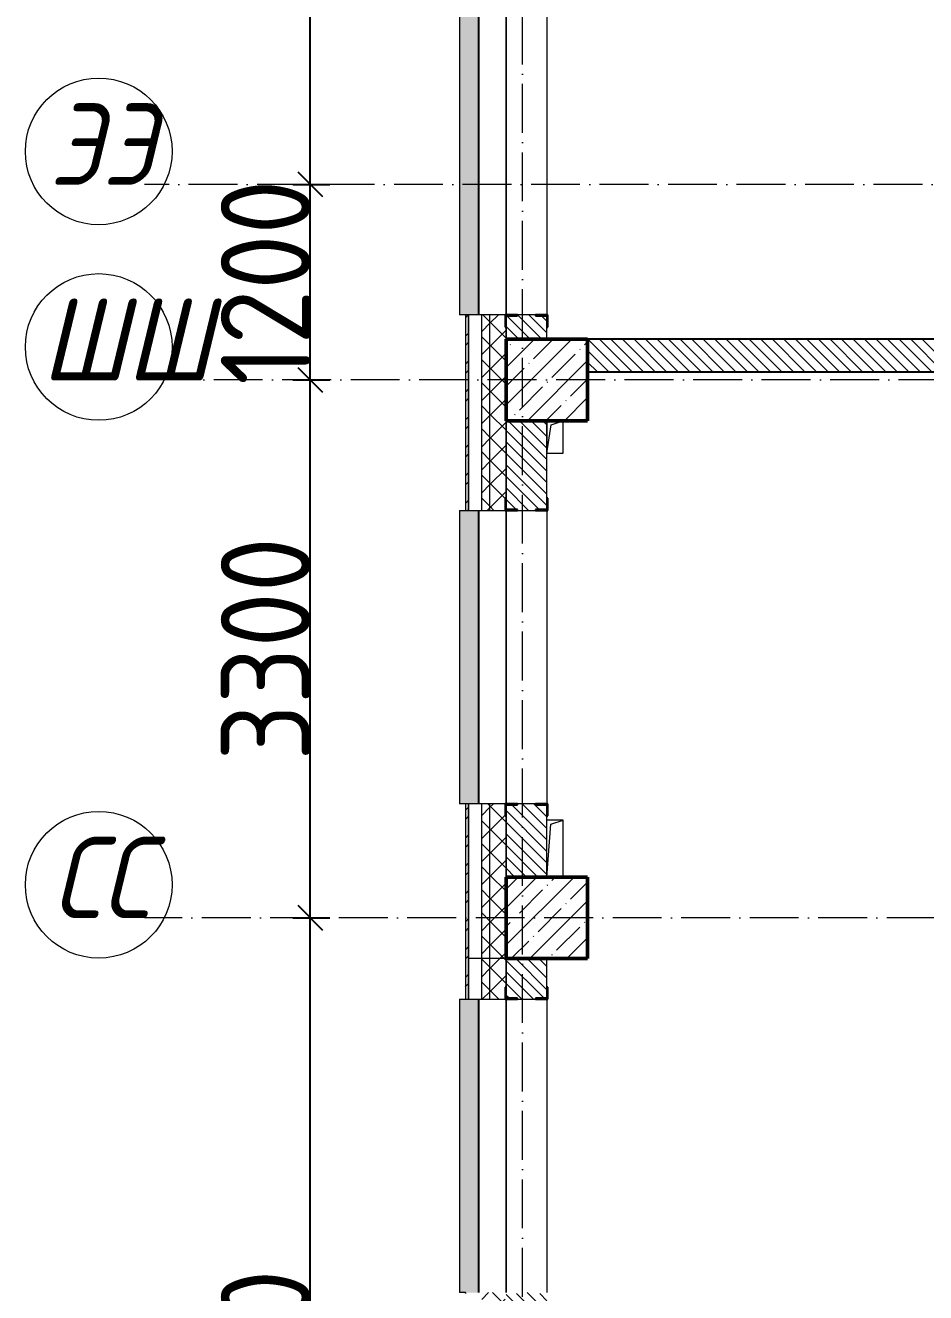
# Model space of a CAD drawing. Header units: millimetres. Extents: x -136833 to 49383, y -8033 to 344618.
# Drawn here: x -136833 to -131311, y 316778 to 324553 of the extents above; entities that cross this region are included whole.
import ezdxf

# ---------------------------------------------------------------- set-up
doc = ezdxf.new("R2010")
doc.units = ezdxf.units.MM
doc.linetypes.add('50_200_ШТРИХ_1Т_ш5_п1_п1_', pattern=[700, 500, -100, 0, -100])
for name, color, linetype, lineweight in [('A-____-____-DIMS', 7, 'Continuous', 9), ('A-GENM-____-MCUT', 7, 'Continuous', 25), ('A-GENM-____-OTLN', 7, 'Continuous', 9), ('A-GENM-____-OTLN-1', 7, 'Continuous', 25), ('A-GLAZ-____-OTLN', 7, 'Continuous', 9), ('A-WALL-____-MCUT', 7, 'Continuous', 13), ('A-WALL-____-MCUT-1', 7, 'Continuous', 9), ('A-WALL-____-OTLN', 7, 'Continuous', 9), ('A-WALL-____-PATT-1', 7, 'Continuous', 9), ('A-WALL-FNSH-MCUT-1', 7, 'Continuous', 9), ('S-COLS-____-MCUT', 7, 'Continuous', 50), ('S-COLS-____-OTLN', 7, 'Continuous', 9), ('S-GRID-____-IDEN', 7, 'Continuous', 9), ('S-GRID-____-OTLN-1', 7, '50_200_ШТРИХ_1Т_ш5_п1_п1_', 9)]:
    doc.layers.add(name, color=color, linetype=linetype, lineweight=lineweight)
doc.layers.add('A-GLAZ-____-OTLN-1', color=7, linetype='Continuous', lineweight=9, true_color=0xc0c0c0)
doc.styles.add('ISOCPEUR_I_9', font='isocpeui.ttf', dxfattribs={"width": 0.9, "height": 250})
doc.styles.add('СПДС', font='isocpeur.ttf', dxfattribs={"width": 0.9})
doc.dimstyles.new('ISO-2_5_0_9К_БОЛЬШОЙ_ОСИ', dxfattribs={"dimscale": 304.8, "dimtxt": 248.995294, "dimasz": 0.492126, "dimexe": 0.393701, "dimexo": 0, "dimgap": 0, "dimtad": 1, "dimdec": 0, "dimzin": 0, "dimdsep": 46, "dimtxsty": 'ISOCPEUR_I_9', "dimblk1": 'OBLIQUE', "dimblk2": 'OBLIQUE', "dimsah": 1, "dimcen": 0.09, "dimdle": 0.393701, "dimazin": 0, "dimtfac": 1, "dimtdec": 4, "dimtix": 1, "dimtmove": 0, "dimatfit": 3, "dimfxl": 1, "dimtvp": 1, "dimtolj": 1, "dimtzin": 0, "dimarcsym": 2})
pattern_1 = [(135, (-131434.413, 245796.486), (-35.35534, -35.35534), [])]
pattern_2 = [(45, (-131434.41, 245796.49), (-70.71068, 70.71068), []), (135, (-131434.41, 245796.49), (-70.71068, -70.71068), [])]
pattern_3 = [(45, (-131434.41, 245796.49), (-85.53659, 85.53659), []), (45, (-131377.39, 245796.49), (-85.53659, 85.53659), [])]

# ---------------------------------------------------------------- blocks, each defined once
blk = doc.blocks.new('BSC_Колонна _Прямоугольная - 500х500-V25-АР1_План отверстий 2 этажа в осях 1-64_Ю-ЯЯ')
at = {"layer": 'S-COLS-____-OTLN'}
h = blk.add_hatch(dxfattribs=at)
h.set_pattern_fill('FP_34', color=256, style=0, pattern_type=2)
h.set_pattern_definition([(45, (2200, -76581.04), (-114.04925, 114.04925), []), (45, (2314.05, -76581.04), (-114.04925, 114.04925), [201.613, -40.323, 3.353, -36.97])])
h.paths.add_polyline_path([(-250, -250), (250, -250), (250, 250), (-250, 250), (-250, 16.5)], flags=0)
at = {"layer": 'S-COLS-____-MCUT'}
for p, q in [((250, 250), (-250, 250)), ((-250, 250), (-250, -250)), ((250, -250), (250, 250)), ((-250, -250), (250, -250))]:
    blk.add_line(p, q, dxfattribs=at)
blk = doc.blocks.new('BSC_Колонна _Прямоугольная - 500х500-V31-АР1_План отверстий 2 этажа в осях 1-64_Ю-ЯЯ')
at = {"layer": 'S-COLS-____-OTLN'}
h = blk.add_hatch(dxfattribs=at)
h.set_pattern_fill('FP_40', color=256, style=0, pattern_type=2)
h.set_pattern_definition([(45, (2200, -73281.04), (-114.04925, 114.04925), []), (45, (2314.05, -73281.04), (-114.04925, 114.04925), [201.613, -40.323, 3.353, -36.97])])
h.paths.add_polyline_path([(-250, -250), (250, -250), (250, 250), (-250, 250), (-250, 87.7)], flags=0)
at = {"layer": 'S-COLS-____-MCUT'}
for p, q in [((250, 250), (-250, 250)), ((-250, 250), (-250, -250)), ((250, -250), (250, 250)), ((-250, -250), (250, -250))]:
    blk.add_line(p, q, dxfattribs=at)
blk = doc.blocks.new('Фахверк_СКБ_Уголок - 250_2700-27497298-АР1_План отверстий 2 этажа в осях 1-64_Ю-ЯЯ')
at = {"layer": 'A-GENM-____-MCUT'}
for p, q in [((200, 181), (125, 181)), ((125, 181), (125, 106)), ((131, 106), (131, 175)), ((131, 175), (200, 175)), ((200, 175), (200, 181)), ((125, 106), (131, 106)), ((131, -6), (125, -6)), ((125, -6), (125, -81)), ((131, -75), (131, -6)), ((200, -75), (131, -75)), ((200, -81), (200, -75)), ((125, -81), (200, -81))]:
    blk.add_line(p, q, dxfattribs=at)
blk = doc.blocks.new('Фахверк_СКБ_Уголок - 250_2700_1-27501432-АР1_План отверстий 2 этажа в осях 1-64_Ю-ЯЯ')
at = {"layer": 'A-GENM-____-MCUT'}
for p, q in [((200, 181), (125, 181)), ((125, 181), (125, 106)), ((131, 106), (131, 175)), ((131, 175), (200, 175)), ((200, 175), (200, 181)), ((125, 106), (131, 106)), ((131, -6), (125, -6)), ((125, -6), (125, -81)), ((131, -75), (131, -6)), ((200, -75), (131, -75)), ((200, -81), (200, -75)), ((125, -81), (200, -81))]:
    blk.add_line(p, q, dxfattribs=at)
blk = doc.blocks.new('AR_Отверстие прямоугольное _в плите_ - AR_Отверстие прямоугольное _в плите_-V166-АР1_План отверстий 2 этажа в осях 1-64_Ю-ЯЯ')
at = {"layer": 'A-GENM-____-OTLN'}
for p, q in [((-50, 100), (-50, -100)), ((-25, 75), (50, 100)), ((50, -100), (50, 100)), ((-50, -100), (-25, 75)), ((-50, -100), (50, -100))]:
    blk.add_line(p, q, dxfattribs=at)
blk = doc.blocks.new('AR_Отверстие прямоугольное _в плите_ - AR_Отверстие прямоугольное _в плите_-30511527-АР1_План отверстий 2 этажа в осях 1-64_Ю-ЯЯ')
at = {"layer": 'A-GENM-____-OTLN'}
for p, q in [((50, 175), (-50, 175)), ((-25, 150), (50, 175)), ((50, -175), (50, 175)), ((-50, -175), (-25, 150))]:
    blk.add_line(p, q, dxfattribs=at)
blk = doc.blocks.new('Отлив_СКБ - Отлив витража_120_НВФ-31886035-АР1_План отверстий 2 этажа в осях 1-64_Ю-ЯЯ')
at = {"layer": 'A-GLAZ-____-OTLN-1'}
for points in [[(0, 83), (0, 2), (4800, 2), (4800, 120), (0, 120)], [(0, 0), (4800, 0), (4800, 2), (0, 2)]]:
    blk.add_hatch(color=256, dxfattribs=at).paths.add_polyline_path(points, flags=0)
at = {"layer": 'A-GLAZ-____-OTLN'}
for p, q in [((0, 83), (0, 120)), ((4800, 120), (0, 120)), ((4800, 120), (4800, 83)), ((0, 2), (4800, 2)), ((4800, 0), (0, 0))]:
    blk.add_line(p, q, dxfattribs=at)
blk = doc.blocks.new('Отлив_СКБ - Отлив витража_120_НВФ-31885689-АР1_План отверстий 2 этажа в осях 1-64_Ю-ЯЯ')
at = {"layer": 'A-GLAZ-____-OTLN-1'}
for points in [[(1800, 2), (1800, 120), (0, 120), (0, 2), (737.3, 2)], [(1800, 0), (1800, 2), (0, 2), (0, 0), (737.3, 0)]]:
    blk.add_hatch(color=256, dxfattribs=at).paths.add_polyline_path(points, flags=0)
at = {"layer": 'A-GLAZ-____-OTLN'}
for p, q in [((0, 83), (0, 120)), ((1800, 120), (0, 120)), ((1800, 120), (1800, 83)), ((0, 2), (1800, 2)), ((1800, 0), (0, 0))]:
    blk.add_line(p, q, dxfattribs=at)
blk = doc.blocks.new('Ось сетки - Круг_Ø6_00__ISO-2_5_0_9K_-25732049-АР1_План отверстий 3 этажа в осях 1-64_Ю-ЯЯ')
at = {"layer": 'S-GRID-____-IDEN'}
blk.add_circle((0, 0), 3, dxfattribs=at)
blk = doc.blocks.new('_Oblique')
at = {"color": 0, "linetype": 'ByBlock', "lineweight": -2}
blk.add_line((-0.5, -0.5), (0.5, 0.5), dxfattribs=at)
blk = doc.blocks.new('*D2080')
at = {"layer": 'A-____-____-DIMS', "color": 0, "lineweight": -2, "transparency": 16777216}
for p, q in [((280119.3, -19402.4), (280119.3, -13462.4)), ((280013.2, -13582.4), (280239.3, -13582.4)), ((280013.2, -19282.4), (280239.3, -19282.4))]:
    blk.add_line(p, q, dxfattribs=at)
at = {"layer": 'Defpoints', "color": 0, "transparency": 16777216}
for p in [(280013.2, -13582.4), (280119.3, -13582.4), (280013.2, -19282.4)]:
    blk.add_point(p, dxfattribs=at)
at = {"layer": 'A-____-____-DIMS', "color": 0, "lineweight": -2, "transparency": 16777216, "xscale": 150, "yscale": 150, "zscale": 150}
for p, rotation in [((280119.3, -13582.4), 90), ((280119.3, -19282.4), 270)]:
    blk.add_blockref('_Oblique', p, dxfattribs=dict(at, rotation=rotation))
at = {"layer": 'A-____-____-DIMS', "color": 0, "transparency": 16777216, "insert": (279845, -16432.4), "char_height": 548.64, "attachment_point": 5, "rotation": 90, "style": 'СПДС'}
blk.add_mtext('\\A1;5700', dxfattribs=at)
blk = doc.blocks.new('*D2081')
at = {"layer": 'A-____-____-DIMS', "color": 0, "lineweight": -2, "transparency": 16777216}
for p, q in [((280119.3, -13702.4), (280119.3, -10162.4)), ((280013.2, -10282.4), (280239.3, -10282.4)), ((280013.2, -13582.4), (280239.3, -13582.4))]:
    blk.add_line(p, q, dxfattribs=at)
at = {"layer": 'Defpoints', "color": 0, "transparency": 16777216}
for p in [(280013.2, -10282.4), (280119.3, -10282.4), (280013.2, -13582.4)]:
    blk.add_point(p, dxfattribs=at)
at = {"layer": 'A-____-____-DIMS', "color": 0, "lineweight": -2, "transparency": 16777216, "xscale": 150, "yscale": 150, "zscale": 150}
for p, rotation in [((280119.3, -10282.4), 90), ((280119.3, -13582.4), 270)]:
    blk.add_blockref('_Oblique', p, dxfattribs=dict(at, rotation=rotation))
at = {"layer": 'A-____-____-DIMS', "color": 0, "transparency": 16777216, "insert": (279845, -11932.4), "char_height": 548.64, "attachment_point": 5, "rotation": 90, "style": 'СПДС'}
blk.add_mtext('\\A1;3300', dxfattribs=at)
blk = doc.blocks.new('*D2082')
at = {"layer": 'A-____-____-DIMS', "color": 0, "lineweight": -2, "transparency": 16777216}
for p, q in [((280119.3, -10402.4), (280119.3, -8962.4)), ((280013.2, -9082.4), (280239.3, -9082.4)), ((280013.2, -10282.4), (280239.3, -10282.4))]:
    blk.add_line(p, q, dxfattribs=at)
at = {"layer": 'Defpoints', "color": 0, "transparency": 16777216}
for p in [(280013.2, -9082.4), (280119.3, -9082.4), (280013.2, -10282.4)]:
    blk.add_point(p, dxfattribs=at)
at = {"layer": 'A-____-____-DIMS', "color": 0, "lineweight": -2, "transparency": 16777216, "xscale": 150, "yscale": 150, "zscale": 150}
for p, rotation in [((280119.3, -9082.4), 90), ((280119.3, -10282.4), 270)]:
    blk.add_blockref('_Oblique', p, dxfattribs=dict(at, rotation=rotation))
at = {"layer": 'A-____-____-DIMS', "color": 0, "transparency": 16777216, "insert": (279845, -9682.4), "char_height": 548.64, "attachment_point": 5, "rotation": 90, "style": 'СПДС'}
blk.add_mtext('\\A1;1200', dxfattribs=at)
blk = doc.blocks.new('*D2083')
at = {"layer": 'A-____-____-DIMS', "color": 0, "lineweight": -2, "transparency": 16777216}
for p, q in [((280119.3, -9202.4), (280119.3, -4712.4)), ((280013.2, -4832.4), (280239.3, -4832.4)), ((280013.2, -9082.4), (280239.3, -9082.4))]:
    blk.add_line(p, q, dxfattribs=at)
at = {"layer": 'Defpoints', "color": 0, "transparency": 16777216}
for p in [(280013.2, -4832.4), (280119.3, -4832.4), (280013.2, -9082.4)]:
    blk.add_point(p, dxfattribs=at)
at = {"layer": 'A-____-____-DIMS', "color": 0, "lineweight": -2, "transparency": 16777216, "xscale": 150, "yscale": 150, "zscale": 150}
for p, rotation in [((280119.3, -4832.4), 90), ((280119.3, -9082.4), 270)]:
    blk.add_blockref('_Oblique', p, dxfattribs=dict(at, rotation=rotation))
at = {"layer": 'A-____-____-DIMS', "color": 0, "transparency": 16777216, "insert": (279845, -6957.4), "char_height": 548.64, "attachment_point": 5, "rotation": 90, "style": 'СПДС'}
blk.add_mtext('\\A1;4250', dxfattribs=at)
blk = doc.blocks.new('3эт')
at = {"layer": 'S-GRID-____-OTLN-1', "color": 251, "ltscale": 0.6, "true_color": 0x636466}
for p, q in [((281420.7, -33971.9), (281420.7, 4029.4)), ((330925.3, -9082.4), (279101.9, -9082.4)), ((316375.7, -10282.4), (279101.9, -10282.4)), ((308320.7, -13582.4), (279101.9, -13582.4))]:
    blk.add_line(p, q, dxfattribs=at)
at = {"layer": 'S-GRID-____-IDEN', "xscale": 150, "yscale": 150, "zscale": 99.99999999999993}
for p, rotation in [((278821.8, -8879.9), 89.9999999999998), ((278821.8, -10079.9), 89.9999999999998), ((278821.8, -13379.9), 89.99999999999982)]:
    blk.add_blockref('Ось сетки - Круг_Ø6_00__ISO-2_5_0_9K_-25732049-АР1_План отверстий 3 этажа в осях 1-64_Ю-ЯЯ', p, dxfattribs=dict(at, rotation=rotation))
at = {"layer": 'S-GRID-____-IDEN', "char_height": 500, "attachment_point": 1, "style": 'ISOCPEUR_I_9'}
for s, insert, width in [('ЭЭ', (278519.6, -8585.4), 447.342), ('ШШ', (278471.9, -9785.4), 562.785), ('СС', (278537.6, -13085.4), 404.05)]:
    blk.add_mtext(s, dxfattribs=dict(at, insert=insert, width=width))
at = {"layer": 'A-____-____-DIMS'}
for base, p1, p2, override, picture, middle in [((280119.3, -4832.4), (280013.2, -9082.4), (280013.2, -4832.4), {"dimtxt": 1.8, "dimpost": '<>', "dimtxsty": 'СПДС', "dimfxl": 4250}, '*D2083', (279845, -6957.4)), ((280119.3, -9082.4), (280013.2, -10282.4), (280013.2, -9082.4), {"dimtxt": 1.8, "dimpost": '<>', "dimtxsty": 'СПДС', "dimfxl": 1200}, '*D2082', (279845, -9682.4)), ((280119.3, -10282.4), (280013.2, -13582.4), (280013.2, -10282.4), {"dimtxt": 1.8, "dimpost": '<>', "dimtxsty": 'СПДС', "dimfxl": 3300}, '*D2081', (279845, -11932.4)), ((280119.3, -13582.4), (280013.2, -19282.4), (280013.2, -13582.4), {"dimtxt": 1.8, "dimpost": '<>', "dimtxsty": 'СПДС', "dimfxl": 5700}, '*D2080', (279845, -16432.4))]:
    dim = blk.add_linear_dim(base=base, p1=p1, p2=p2, angle=90, dimstyle='ISO-2_5_0_9К_БОЛЬШОЙ_ОСИ', override=override, dxfattribs=at)
    dim.commit()
    dim.dimension.update_dxf_attribs({"geometry": picture, "text_midpoint": middle})

msp = doc.modelspace()

# ---------------------------------------------------------------- hatches: boundary and pattern name
at = {"layer": 'A-WALL-____-PATT-1'}
h = msp.add_hatch(dxfattribs=at)
h.set_pattern_fill('FP_3', color=256, style=0, pattern_type=2)
h.set_pattern_definition(pattern_3)
h.paths.add_polyline_path([(-134134.4, 318657.5), (-134114.4, 318657.5), (-134114.4, 319777.5), (-134134.4, 319777.5), (-134134.4, 319165.2)], flags=0)
h.paths.add_polyline_path([(-134114.4, 321577.5), (-134114.4, 322777.5), (-134134.4, 322777.5), (-134134.4, 321577.5)], flags=0)
h.paths.add_polyline_path([(-134114.4, 327577.5), (-134114.4, 328777.5), (-134134.4, 328777.5), (-134134.4, 327577.5)], flags=0)
h.paths.add_polyline_path([(-134114.4, 330577.5), (-134114.4, 331727.5), (-134134.4, 331727.5), (-134134.4, 330577.5)], flags=0)
h = msp.add_hatch(dxfattribs=at)
h.set_pattern_fill('FP_1', color=256, style=0, pattern_type=2)
h.set_pattern_definition(pattern_2)
h.paths.add_polyline_path([(-133984.4, 318827.5), (-133984.4, 319777.5), (-134034.4, 319777.5), (-134034.4, 318827.5)], flags=0)
h.paths.add_polyline_path([(-133984.4, 321577.5), (-133984.4, 322777.5), (-134034.4, 322777.5), (-134034.4, 321577.5)], flags=0)
h.paths.add_polyline_path([(-133984.4, 327577.5), (-133984.4, 328777.5), (-134034.4, 328777.5), (-134034.4, 327577.5)], flags=0)
h.paths.add_polyline_path([(-133984.4, 330577.5), (-133984.4, 331707.5), (-134034.4, 331707.5), (-134034.4, 330577.5)], flags=0)
h = msp.add_hatch(dxfattribs=at)
h.set_pattern_fill('FP_1', color=256, style=0, pattern_type=2)
h.set_pattern_definition(pattern_2)
h.paths.add_polyline_path([(-133884.4, 318827.5), (-133884.4, 319702.5), (-133890.4, 319702.5), (-133890.4, 319777.5), (-133984.4, 319777.5), (-133984.4, 318827.5)], flags=0)
h.paths.add_polyline_path([(-133890.4, 321577.5), (-133890.4, 321652.5), (-133884.4, 321652.5), (-133884.4, 322702.5), (-133890.4, 322702.5), (-133890.4, 322777.5), (-133984.4, 322777.5), (-133984.4, 321577.5)], flags=0)
h.paths.add_polyline_path([(-133984.4, 327577.5), (-133884.4, 327577.5), (-133884.4, 328702.5), (-133890.4, 328702.5), (-133890.4, 328777.5), (-133984.4, 328777.5), (-133984.4, 328044.5)], flags=0)
h.paths.add_polyline_path([(-133890.4, 330577.5), (-133890.4, 330652.5), (-133884.4, 330652.5), (-133884.4, 331707.5), (-133984.4, 331707.5), (-133984.4, 330577.5)], flags=0)
h = msp.add_hatch(dxfattribs=at)
h.set_pattern_fill('FP_6', color=256, style=0, pattern_type=2)
h.set_pattern_definition(pattern_1)
h.paths.add_polyline_path([(-133740.4, 322627.5), (-133634.4, 322627.5), (-133634.4, 322771.5), (-133703.4, 322771.5), (-133703.4, 322777.5), (-133815.4, 322777.5), (-133815.4, 322771.5), (-133884.4, 322771.5), (-133884.4, 322627.5)], flags=0)
h = msp.add_hatch(dxfattribs=at)
h.set_pattern_fill('FP_6', color=256, style=0, pattern_type=2)
h.set_pattern_definition(pattern_1)
h.paths.add_polyline_path([(-126384.4, 322427.5), (-126384.4, 322627.5), (-129878.4, 322627.5), (-129878.4, 322558.5), (-129884.4, 322558.5), (-129884.4, 322627.5), (-133384.4, 322627.5), (-133384.4, 322427.5), (-129884.4, 322427.5), (-129884.4, 322496.5), (-129878.4, 322496.5), (-129878.4, 322427.5), (-127914.6, 322427.5)], flags=0)
h = msp.add_hatch(dxfattribs=at)
h.set_pattern_fill('FP_6', color=256, style=0, pattern_type=2)
h.set_pattern_definition(pattern_1)
h.paths.add_polyline_path([(-133634.4, 319327.5), (-133634.4, 319771.5), (-133703.4, 319771.5), (-133703.4, 319777.5), (-133815.4, 319777.5), (-133815.4, 319771.5), (-133884.4, 319771.5), (-133884.4, 319327.5)], flags=0)
h.paths.add_polyline_path([(-133815.4, 321577.5), (-133703.4, 321577.5), (-133703.4, 321583.5), (-133634.4, 321583.5), (-133634.4, 322127.5), (-133884.4, 322127.5), (-133884.4, 321583.5), (-133815.4, 321583.5)], flags=0)
h = msp.add_hatch(dxfattribs=at)
h.set_pattern_fill('FP_1', color=256, style=0, pattern_type=2)
h.set_pattern_definition(pattern_2)
h.paths.add_polyline_path([(-133984.4, 313477.5), (-133984.4, 313777.5), (-134034.4, 313777.5), (-134034.4, 313477.5)], flags=0)
h.paths.add_polyline_path([(-133984.4, 315577.5), (-133984.4, 316777.5), (-134034.4, 316777.5), (-134034.4, 315577.5)], flags=0)
h.paths.add_polyline_path([(-133984.4, 318577.5), (-133984.4, 318827.5), (-134034.4, 318827.5), (-134034.4, 318577.5)], flags=0)
h = msp.add_hatch(dxfattribs=at)
h.set_pattern_fill('FP_1', color=256, style=0, pattern_type=2)
h.set_pattern_definition(pattern_2)
h.paths.add_polyline_path([(-133984.4, 313477.5), (-133884.4, 313477.5), (-133884.4, 313702.5), (-133890.4, 313702.5), (-133890.4, 313777.5), (-133984.4, 313777.5), (-133984.4, 313514.8)], flags=0)
h.paths.add_polyline_path([(-133890.4, 315577.5), (-133890.4, 315652.5), (-133884.4, 315652.5), (-133884.4, 316702.5), (-133890.4, 316702.5), (-133890.4, 316777.5), (-133984.4, 316777.5), (-133984.4, 315577.5)], flags=0)
h.paths.add_polyline_path([(-133890.4, 318577.5), (-133890.4, 318652.5), (-133884.4, 318652.5), (-133884.4, 318827.5), (-133984.4, 318827.5), (-133984.4, 318577.5)], flags=0)
h = msp.add_hatch(dxfattribs=at)
h.set_pattern_fill('FP_6', color=256, style=0, pattern_type=2)
h.set_pattern_definition(pattern_1)
h.paths.add_polyline_path([(-133634.4, 313477.5), (-133634.4, 313771.5), (-133703.4, 313771.5), (-133703.4, 313777.5), (-133815.4, 313777.5), (-133815.4, 313771.5), (-133884.4, 313771.5), (-133884.4, 313477.5)], flags=0)
h.paths.add_polyline_path([(-133703.4, 315577.5), (-133703.4, 315583.5), (-133634.4, 315583.5), (-133634.4, 316771.5), (-133703.4, 316771.5), (-133703.4, 316777.5), (-133815.4, 316777.5), (-133815.4, 316771.5), (-133884.4, 316771.5), (-133884.4, 315583.5), (-133815.4, 315583.5), (-133815.4, 315577.5)], flags=0)
h.paths.add_polyline_path([(-133815.4, 318577.5), (-133703.4, 318577.5), (-133703.4, 318583.5), (-133634.4, 318583.5), (-133634.4, 318827.5), (-133884.4, 318827.5), (-133884.4, 318583.5), (-133815.4, 318583.5)], flags=0)
h = msp.add_hatch(dxfattribs=at)
h.set_pattern_fill('FP_3', color=256, style=0, pattern_type=2)
h.set_pattern_definition(pattern_3)
h.paths.add_polyline_path([(-134134.4, 313647.5), (-134114.4, 313647.5), (-134114.4, 313777.5), (-134134.4, 313777.5)], flags=0)
h.paths.add_polyline_path([(-134114.4, 315577.5), (-134114.4, 316777.5), (-134134.4, 316777.5), (-134134.4, 315577.5)], flags=0)
h.paths.add_polyline_path([(-134114.4, 318577.5), (-134114.4, 318657.5), (-134134.4, 318657.5), (-134134.4, 318577.5)], flags=0)

# ---------------------------------------------------------------- linework, layer by layer
for points in [[(-124034.4, 322615), (-128784.4, 322627.5), (-128784.4, 323027.5), (-131184.4, 323027.5), (-131184.4, 322627.5), (-133384.4, 322627.5)], [(-133384.4, 322427.5), (-126684.4, 322427.5)]]:
    msp.add_lwpolyline(points)
at = {"layer": 'A-WALL-____-MCUT'}
for p, q in [((-133890.4, 322777.5), (-134114.4, 322777.5)), ((-134114.4, 322777.5), (-134114.4, 321577.5)), ((-134114.4, 321577.5), (-134114.4, 322777.5)), ((-133703.4, 322777.5), (-133815.4, 322777.5)), ((-133634.4, 322627.5), (-133634.4, 322702.5)), ((-129884.4, 322627.5), (-133384.4, 322627.5)), ((-133384.4, 322427.5), (-129884.4, 322427.5)), ((-133634.4, 321652.5), (-133634.4, 322127.5)), ((-134114.4, 321577.5), (-133890.4, 321577.5)), ((-133815.4, 321577.5), (-133703.4, 321577.5)), ((-133890.4, 319777.5), (-134114.4, 319777.5)), ((-134114.4, 319777.5), (-134114.4, 318827.5)), ((-134114.4, 318827.5), (-134114.4, 319777.5)), ((-133703.4, 319777.5), (-133815.4, 319777.5)), ((-133634.4, 319327.5), (-133634.4, 319702.5)), ((-134114.4, 318827.5), (-134114.4, 318577.5)), ((-133884.4, 318827.5), (-134114.4, 318827.5)), ((-133634.4, 318652.5), (-133634.4, 318827.5)), ((-134114.4, 318577.5), (-134114.4, 318657.5)), ((-134114.4, 318577.5), (-133890.4, 318577.5)), ((-133815.4, 318577.5), (-133703.4, 318577.5))]:
    msp.add_line(p, q, dxfattribs=at)
at = {"layer": 'A-WALL-____-MCUT-1'}
for p, q in [((-134034.4, 321577.5), (-134034.4, 322777.5)), ((-133984.4, 321577.5), (-133984.4, 322777.5)), ((-133884.4, 322702.5), (-133884.4, 322627.5)), ((-133884.4, 322627.5), (-133884.4, 322702.5)), ((-133884.4, 322127.5), (-133884.4, 321652.5)), ((-133884.4, 321652.5), (-133884.4, 322127.5)), ((-134034.4, 318827.5), (-134034.4, 319777.5)), ((-133984.4, 318827.5), (-133984.4, 319777.5)), ((-133884.4, 319702.5), (-133884.4, 319327.5)), ((-133884.4, 319327.5), (-133884.4, 319702.5)), ((-134034.4, 318577.5), (-134034.4, 318827.5)), ((-133984.4, 318577.5), (-133984.4, 318827.5)), ((-133884.4, 318827.5), (-133884.4, 318652.5)), ((-133884.4, 318652.5), (-133884.4, 318827.5))]:
    msp.add_line(p, q, dxfattribs=at)
at = {"layer": 'A-WALL-____-OTLN'}
for p, q in [((-133884.4, 322777.5), (-133884.4, 327577.5)), ((-133884.4, 327577.5), (-133884.4, 322777.5)), ((-133634.4, 327577.5), (-133634.4, 322777.5)), ((-133884.4, 319777.5), (-133884.4, 321577.5)), ((-133884.4, 321577.5), (-133884.4, 319777.5)), ((-133634.4, 321577.5), (-133634.4, 319777.5)), ((-133884.4, 316777.5), (-133884.4, 318577.5)), ((-133884.4, 318577.5), (-133884.4, 316777.5)), ((-133634.4, 318577.5), (-133634.4, 316777.5))]:
    msp.add_line(p, q, dxfattribs=at)
at = {"layer": 'A-WALL-FNSH-MCUT-1'}
for p, q in [((-134134.4, 322777.5), (-134134.4, 321577.5)), ((-134114.4, 322777.5), (-134134.4, 322777.5)), ((-134134.4, 321577.5), (-134114.4, 321577.5)), ((-134134.4, 319777.5), (-134134.4, 318577.5)), ((-134114.4, 319777.5), (-134134.4, 319777.5)), ((-134114.4, 318657.5), (-134114.4, 318827.5)), ((-134134.4, 318577.5), (-134114.4, 318577.5))]:
    msp.add_line(p, q, dxfattribs=at)

# ---------------------------------------------------------------- block references
msp.add_blockref('3эт', (-415205.1, 332659.9))
at = {"layer": 'A-GENM-____-OTLN'}
for name, p in [('AR_Отверстие прямоугольное _в плите_ - AR_Отверстие прямоугольное _в плите_-V166-АР1_План отверстий 2 этажа в осях 1-64_Ю-ЯЯ', (-133583.9, 322027.5)), ('AR_Отверстие прямоугольное _в плите_ - AR_Отверстие прямоугольное _в плите_-30511527-АР1_План отверстий 2 этажа в осях 1-64_Ю-ЯЯ', (-133584.4, 319502.5))]:
    msp.add_blockref(name, p, dxfattribs=at)
at = {"layer": 'A-GENM-____-OTLN-1'}
for name, p, rotation in [('Фахверк_СКБ_Уголок - 250_2700_1-27501432-АР1_План отверстий 2 этажа в осях 1-64_Ю-ЯЯ', (-133809.4, 322902.5), 269.9999999999999), ('Фахверк_СКБ_Уголок - 250_2700-27497298-АР1_План отверстий 2 этажа в осях 1-64_Ю-ЯЯ', (-133709.4, 321452.5), 89.99999999999991), ('Фахверк_СКБ_Уголок - 250_2700-27497298-АР1_План отверстий 2 этажа в осях 1-64_Ю-ЯЯ', (-133809.4, 319902.5), 269.9999999999999), ('Фахверк_СКБ_Уголок - 250_2700-27497298-АР1_План отверстий 2 этажа в осях 1-64_Ю-ЯЯ', (-133709.4, 318452.5), 89.99999999999991)]:
    msp.add_blockref(name, p, dxfattribs=dict(at, rotation=rotation))
at = {"layer": 'A-GLAZ-____-OTLN', "rotation": 90}
for name, p in [('Отлив_СКБ - Отлив витража_120_НВФ-31886035-АР1_План отверстий 2 этажа в осях 1-64_Ю-ЯЯ', (-134051.4, 322777.5)), ('Отлив_СКБ - Отлив витража_120_НВФ-31885689-АР1_План отверстий 2 этажа в осях 1-64_Ю-ЯЯ', (-134051.4, 319777.5)), ('Отлив_СКБ - Отлив витража_120_НВФ-31885689-АР1_План отверстий 2 этажа в осях 1-64_Ю-ЯЯ', (-134051.4, 316777.5))]:
    msp.add_blockref(name, p, dxfattribs=at)
at = {"layer": 'S-COLS-____-OTLN'}
for name, p in [('BSC_Колонна _Прямоугольная - 500х500-V25-АР1_План отверстий 2 этажа в осях 1-64_Ю-ЯЯ', (-133634.4, 322377.5)), ('BSC_Колонна _Прямоугольная - 500х500-V31-АР1_План отверстий 2 этажа в осях 1-64_Ю-ЯЯ', (-133634.4, 319077.5))]:
    msp.add_blockref(name, p, dxfattribs=at)

doc.saveas('drawing.dxf')
